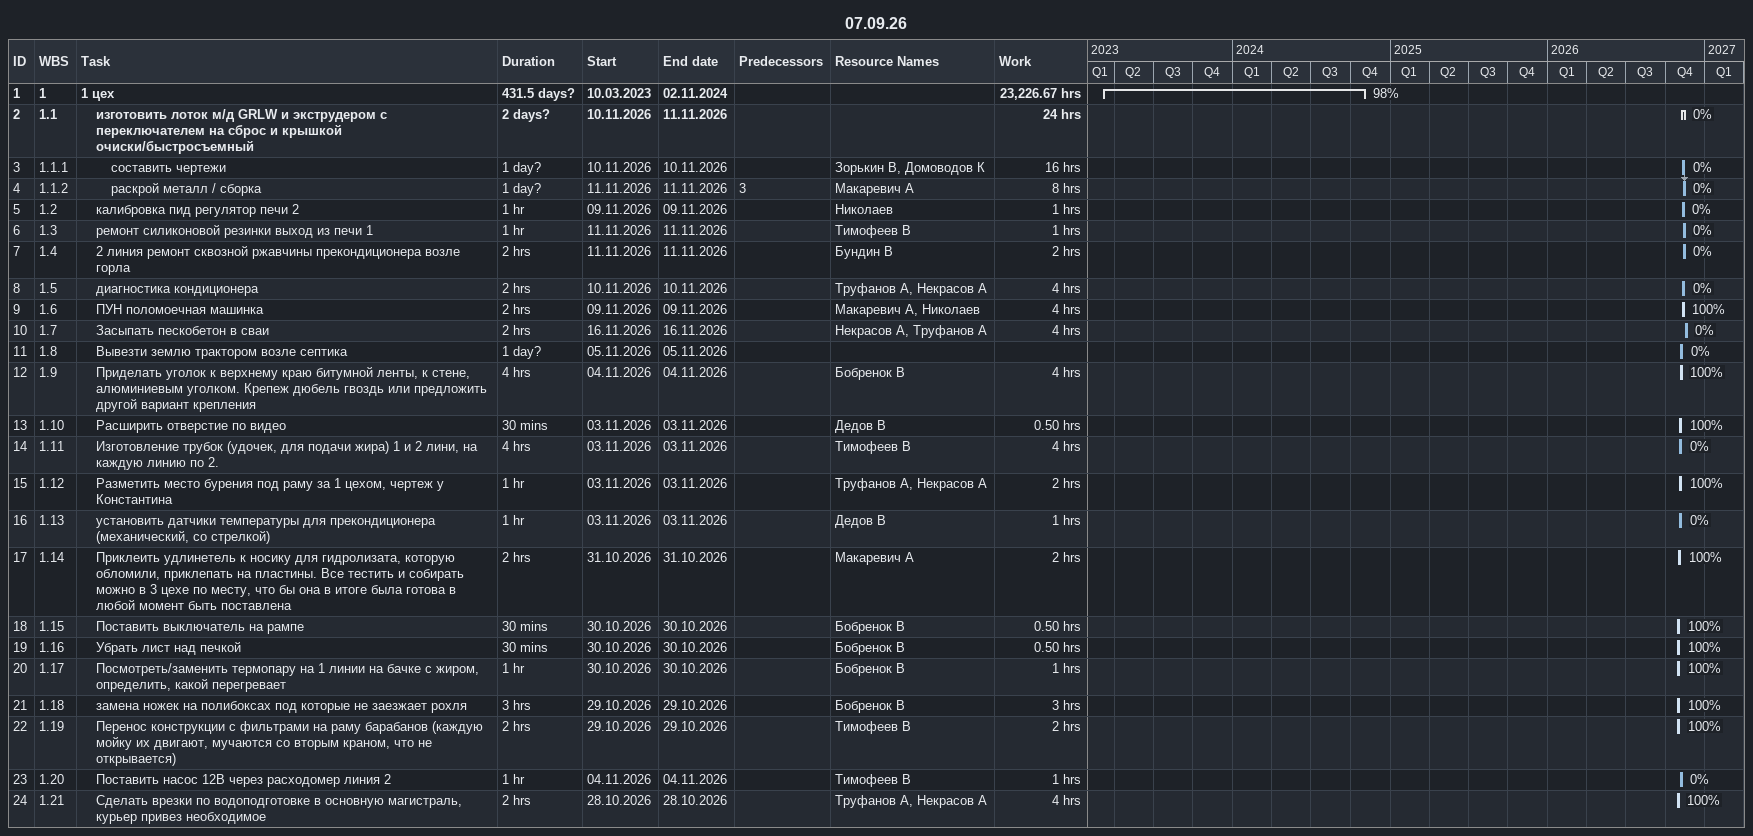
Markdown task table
07.09.26

| ID | WBS | Task | Duration | Start | Finish | Predecessors | Resources | % complete | Work (h) |
|---|---|---|---|---|---|---|---|---|---|
| 1 | 1 | **1 цех** | 431.5d? | 2023-03-10 | 2024-11-02 |  |  | 98 | 23226.67 |
| 2 | 1.1 | **изготовить лоток м/д GRLW и экструдером с переключателем на сброс и крышкой очиски/быстросъемный** | 2d? | 2026-11-10 | 2026-11-11 |  |  | 0 | 24 |
| 3 | 1.1.1 | составить чертежи | 1d? | 2026-11-10 | 2026-11-10 |  | Зорькин В, Домоводов К | 0 | 16 |
| 4 | 1.1.2 | раскрой металл / сборка | 1d? | 2026-11-11 | 2026-11-11 | 3 | Макаревич А | 0 | 8 |
| 5 | 1.2 | калибровка пид регулятор печи 2 | 1h | 2026-11-09 | 2026-11-09 |  | Николаев | 0 | 1 |
| 6 | 1.3 | ремонт силиконовой резинки выход из печи 1 | 1h | 2026-11-11 | 2026-11-11 |  | Тимофеев В | 0 | 1 |
| 7 | 1.4 | 2 линия ремонт сквозной ржавчины прекондиционера возле горла | 2h | 2026-11-11 | 2026-11-11 |  | Бундин В | 0 | 2 |
| 8 | 1.5 | диагностика кондиционера | 2h | 2026-11-10 | 2026-11-10 |  | Труфанов А, Некрасов А | 0 | 4 |
| 9 | 1.6 | ПУН поломоечная машинка | 2h | 2026-11-09 | 2026-11-09 |  | Макаревич А, Николаев | 100 | 4 |
| 10 | 1.7 | Засыпать пескобетон в сваи | 2h | 2026-11-16 | 2026-11-16 |  | Некрасов А, Труфанов А | 0 | 4 |
| 11 | 1.8 | Вывезти землю трактором возле септика | 1d? | 2026-11-05 | 2026-11-05 |  |  | 0 |  |
| 12 | 1.9 | Приделать уголок к верхнему краю битумной ленты, к стене, алюминиевым уголком. Крепеж дюбель гвоздь или предложить другой вариант крепления | 4h | 2026-11-04 | 2026-11-04 |  | Бобренок В | 100 | 4 |
| 13 | 1.10 | Расширить отверстие по видео | 30min | 2026-11-03 | 2026-11-03 |  | Дедов В | 100 | 0.50 |
| 14 | 1.11 | Изготовление трубок (удочек, для подачи жира) 1 и 2 лини, на каждую линию по 2. | 4h | 2026-11-03 | 2026-11-03 |  | Тимофеев В | 0 | 4 |
| 15 | 1.12 | Разметить место бурения под раму за 1 цехом, чертеж у Константина | 1h | 2026-11-03 | 2026-11-03 |  | Труфанов А, Некрасов А | 100 | 2 |
| 16 | 1.13 | установить датчики температуры для прекондиционера (механический, со стрелкой) | 1h | 2026-11-03 | 2026-11-03 |  | Дедов В | 0 | 1 |
| 17 | 1.14 | Приклеить удлинетель к носику для гидролизата, которую обломили, приклепать на пластины. Все тестить и собирать можно в 3 цехе по месту, что бы она в итоге была готова в любой момент быть поставлена | 2h | 2026-10-31 | 2026-10-31 |  | Макаревич А | 100 | 2 |
| 18 | 1.15 | Поставить выключатель на рампе | 30min | 2026-10-30 | 2026-10-30 |  | Бобренок В | 100 | 0.50 |
| 19 | 1.16 | Убрать лист над печкой | 30min | 2026-10-30 | 2026-10-30 |  | Бобренок В | 100 | 0.50 |
| 20 | 1.17 | Посмотреть/заменить термопару на 1 линии на бачке с жиром, определить, какой перегревает | 1h | 2026-10-30 | 2026-10-30 |  | Бобренок В | 100 | 1 |
| 21 | 1.18 | замена ножек на полибоксах под которые не заезжает рохля | 3h | 2026-10-29 | 2026-10-29 |  | Бобренок В | 100 | 3 |
| 22 | 1.19 | Перенос конструкции с фильтрами на раму барабанов (каждую мойку их двигают, мучаются со вторым краном, что не открывается) | 2h | 2026-10-29 | 2026-10-29 |  | Тимофеев В | 100 | 2 |
| 23 | 1.20 | Поставить насос 12В через расходомер линия 2 | 1h | 2026-11-04 | 2026-11-04 |  | Тимофеев В | 0 | 1 |
| 24 | 1.21 | Сделать врезки по водоподготовке в основную магистраль, курьер привез необходимое | 2h | 2026-10-28 | 2026-10-28 |  | Труфанов А, Некрасов А | 100 | 4 |
